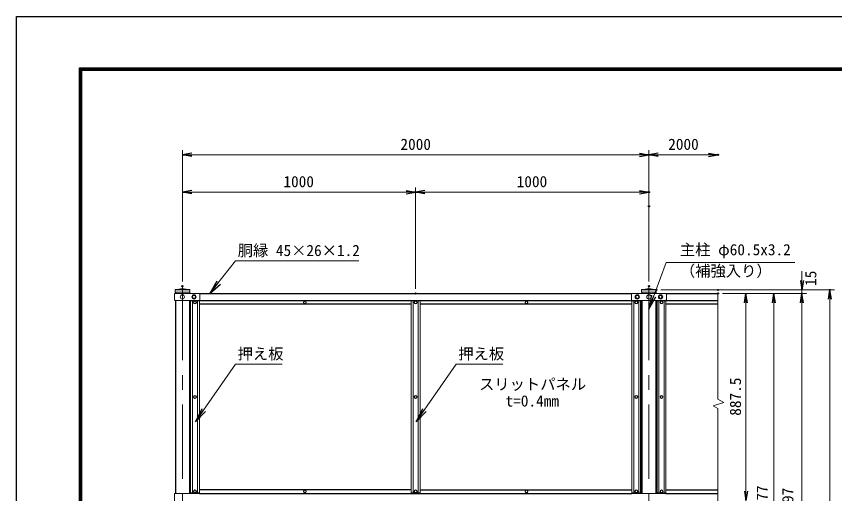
# Model space of a CAD drawing. Units: millimetres, scale not verified. Extents: x -4200 to 4200, y -2970 to 2970.
# Drawn here: x -4200 to -692, y 924 to 2970 of the extents above; entities that cross this region are included whole.
import ezdxf
from ezdxf.enums import TextEntityAlignment as Align

# ---------------------------------------------------------------- set-up
doc = ezdxf.new("R2010")
doc.units = ezdxf.units.MM
doc.header["$LTSCALE"] = 10
doc.header["$PDMODE"] = 32
doc.header["$PDSIZE"] = 5
doc.linetypes.add('USER1', pattern=[50.8, 31.75, -6.35, 6.35, -6.35])
for name, color, linetype, lineweight in [('0-2_D-STR1', 1, 'Continuous', 25), ('0-4_D-STR3', 3, 'Continuous', 13), ('0-5_D-BMK', 2, 'USER1', 13), ('0-7_D-STR-DIM', 7, 'Continuous', 13), ('0-8_0', 7, 'Continuous', 25), ('0-B_D-STR-TXT', 7, 'Continuous', 13), ('0-E_D-TTL', 2, 'Continuous', 25)]:
    doc.layers.add(name, color=color, linetype=linetype, lineweight=lineweight)
doc.layers.add('0-9_Defpoints', color=8, linetype='Continuous')
doc.styles.add('ＭＳ ゴシック', font='')
doc.styles.get('ＭＳ ゴシック').set_extended_font_data('MS Gothic')

# ---------------------------------------------------------------- blocks, each defined once
blk = doc.blocks.new('_Open')
at = {"layer": '0-8_0'}
blk.add_line((-10, 1.667), (0, 0), dxfattribs=at)
blk.add_lwpolyline([(-10, -1.667), (0, 0), (-10, 0)], dxfattribs=at)
blk = doc.blocks.new('DARROWS')
at = {"layer": '0-8_0'}
blk.add_line((0, 0), (-9.991, 0), dxfattribs=at)
blk.add_lwpolyline([(-10, -1.667), (0, 0), (-10, 1.667)], dxfattribs=at)

msp = doc.modelspace()

# ---------------------------------------------------------------- linework, layer by layer
at = {"layer": '0-2_D-STR1'}
for p, q in [((-3518.69, 1787.37), (-3518.69, 1782.17)), ((-3458.19, 1787.37), (-3458.19, 1782.17)), ((-3415.44, 1782.17), (-1561.44, 1782.17)), ((-1518.69, 1787.37), (-1518.69, 1782.17)), ((-1458.19, 1787.37), (-1458.19, 1782.17)), ((-1415.44, 1782.17), (-1192.62, 1782.17)), ((-3518.69, 1752.17), (-3518.69, 924.67)), ((-3458.19, 1752.17), (-3458.19, 924.67)), ((-3453.44, 924.67), (-3453.44, 1752.17)), ((-3415.44, 1752.17), (-1561.44, 1752.17)), ((-3415.44, 1737.17), (-2507.44, 1737.17)), ((-2469.44, 1737.17), (-1561.44, 1737.17)), ((-1523.44, 924.67), (-1523.44, 1752.17)), ((-1518.69, 1752.17), (-1518.69, 924.67)), ((-1458.19, 1752.17), (-1458.19, 924.67)), ((-1453.44, 924.67), (-1453.44, 1752.17)), ((-1415.44, 1752.17), (-1192.62, 1752.17)), ((-1415.44, 1737.17), (-1192.62, 1737.17)), ((-2507.44, 939.67), (-3415.44, 939.67)), ((-3415.44, 924.67), (-1561.44, 924.67)), ((-2469.44, 939.67), (-1561.44, 939.67)), ((-1415.44, 939.67), (-1192.62, 939.67)), ((-1415.44, 924.67), (-1192.62, 924.67))]:
    msp.add_line(p, q, dxfattribs=at)
at = {"layer": '0-4_D-STR3'}
for p, q in [((-3519.89, 1787.37), (-3519.89, 1798.25)), ((-3518.69, 1797.17), (-3458.19, 1797.17)), ((-3456.99, 1787.37), (-3456.99, 1798.25)), ((-1519.89, 1787.37), (-1519.89, 1798.25)), ((-1518.69, 1797.17), (-1458.19, 1797.17)), ((-1456.99, 1787.37), (-1456.99, 1798.25)), ((-3521.77, 1780.17), (-3521.77, 1754.17)), ((-3519.89, 1787.37), (-3456.99, 1787.37)), ((-3415.44, 1782.17), (-3519.77, 1782.17)), ((-3413.44, 1780.17), (-3413.44, 1754.17)), ((-1563.44, 1780.17), (-1563.44, 1754.17)), ((-1561.44, 1782.17), (-1415.44, 1782.17)), ((-1519.89, 1787.37), (-1456.99, 1787.37)), ((-1413.44, 1780.17), (-1413.44, 1754.17)), ((-3415.44, 1752.17), (-3519.77, 1752.17)), ((-3415.44, 1749.92), (-3453.44, 1749.92)), ((-3453.44, 1749.92), (-3453.44, 926.92)), ((-3445.44, 1749.92), (-3445.44, 926.92)), ((-3423.44, 1749.92), (-3423.44, 926.92)), ((-3415.44, 1749.92), (-3415.44, 926.92)), ((-2469.44, 1749.92), (-2507.44, 1749.92)), ((-2507.44, 1749.92), (-2507.44, 926.92)), ((-2499.44, 1749.92), (-2499.44, 926.92)), ((-2477.44, 1749.92), (-2477.44, 926.92)), ((-2469.44, 1749.92), (-2469.44, 926.92)), ((-1561.44, 1752.17), (-1415.44, 1752.17)), ((-1523.44, 1749.92), (-1561.44, 1749.92)), ((-1561.44, 1749.92), (-1561.44, 926.92)), ((-1553.44, 1749.92), (-1553.44, 926.92)), ((-1531.44, 1749.92), (-1531.44, 926.92)), ((-1523.44, 1749.92), (-1523.44, 926.92)), ((-1453.44, 1749.92), (-1415.44, 1749.92)), ((-1453.44, 1749.92), (-1453.44, 926.92)), ((-1445.44, 1749.92), (-1445.44, 926.92)), ((-1423.44, 1749.92), (-1423.44, 926.92)), ((-1415.44, 1749.92), (-1415.44, 926.92)), ((-3522.39, 924.67), (-3415.44, 924.67)), ((-3522.39, 862.67), (-3522.39, 924.67)), ((-3415.44, 926.92), (-3453.44, 926.92)), ((-2469.44, 926.92), (-2507.44, 926.92)), ((-1523.44, 926.92), (-1561.44, 926.92)), ((-1561.44, 924.67), (-1415.44, 924.67)), ((-1453.44, 926.92), (-1415.44, 926.92))]:
    msp.add_line(p, q, dxfattribs=at)
for points in [[(-3430.94, 1767.17), (-3434.68, 1773.67), (-3442.2, 1773.67), (-3445.94, 1767.17), (-3442.2, 1760.67), (-3434.68, 1760.67)], [(-1530.94, 1767.17), (-1534.68, 1773.67), (-1542.2, 1773.67), (-1545.94, 1767.17), (-1542.2, 1760.67), (-1534.68, 1760.67)], [(-1430.94, 1767.17), (-1434.68, 1773.67), (-1442.2, 1773.67), (-1445.94, 1767.17), (-1442.2, 1760.67), (-1434.68, 1760.67)], [(-3428.67, 1743.67), (-3431.55, 1748.67), (-3437.33, 1748.67), (-3440.22, 1743.67), (-3437.33, 1738.67), (-3431.55, 1738.67)], [(-2957.67, 1743.67), (-2960.55, 1748.67), (-2966.33, 1748.67), (-2969.22, 1743.67), (-2966.33, 1738.67), (-2960.55, 1738.67)], [(-2482.67, 1743.67), (-2485.55, 1748.67), (-2491.33, 1748.67), (-2494.22, 1743.67), (-2491.33, 1738.67), (-2485.55, 1738.67)], [(-2007.67, 1743.67), (-2010.55, 1748.67), (-2016.33, 1748.67), (-2019.22, 1743.67), (-2016.33, 1738.67), (-2010.55, 1738.67)], [(-1536.67, 1743.67), (-1539.55, 1748.67), (-1545.33, 1748.67), (-1548.22, 1743.67), (-1545.33, 1738.67), (-1539.55, 1738.67)], [(-1440.22, 1743.67), (-1437.33, 1748.67), (-1431.55, 1748.67), (-1428.67, 1743.67), (-1431.55, 1738.67), (-1437.33, 1738.67)], [(-3428.67, 1338.42), (-3431.55, 1343.42), (-3437.33, 1343.42), (-3440.22, 1338.42), (-3437.33, 1333.42), (-3431.55, 1333.42)], [(-2482.67, 1338.42), (-2485.55, 1343.42), (-2491.33, 1343.42), (-2494.22, 1338.42), (-2491.33, 1333.42), (-2485.55, 1333.42)], [(-1536.67, 1338.42), (-1539.55, 1343.42), (-1545.33, 1343.42), (-1548.22, 1338.42), (-1545.33, 1333.42), (-1539.55, 1333.42)], [(-1440.22, 1338.42), (-1437.33, 1343.42), (-1431.55, 1343.42), (-1428.67, 1338.42), (-1431.55, 1333.42), (-1437.33, 1333.42)], [(-3428.67, 933.17), (-3431.55, 938.17), (-3437.33, 938.17), (-3440.22, 933.17), (-3437.33, 928.17), (-3431.55, 928.17)], [(-2957.67, 933.17), (-2960.55, 938.17), (-2966.33, 938.17), (-2969.22, 933.17), (-2966.33, 928.17), (-2960.55, 928.17)], [(-2482.67, 933.17), (-2485.55, 938.17), (-2491.33, 938.17), (-2494.22, 933.17), (-2491.33, 928.17), (-2485.55, 928.17)], [(-2007.67, 933.17), (-2010.55, 938.17), (-2016.33, 938.17), (-2019.22, 933.17), (-2016.33, 928.17), (-2010.55, 928.17)], [(-1536.67, 933.17), (-1539.55, 938.17), (-1545.33, 938.17), (-1548.22, 933.17), (-1545.33, 928.17), (-1539.55, 928.17)], [(-1440.22, 933.17), (-1437.33, 938.17), (-1431.55, 938.17), (-1428.67, 933.17), (-1431.55, 928.17), (-1437.33, 928.17)]]:
    msp.add_lwpolyline(points, close=True, dxfattribs=at)
for centre, radius in [((-3488.44, 1767.17), 9), ((-3438.44, 1767.17), 9), ((-3438.44, 1767.17), 6.5), ((-1538.44, 1767.17), 9), ((-1538.44, 1767.17), 6.5), ((-1488.44, 1767.17), 9), ((-1438.44, 1767.17), 9), ((-1438.44, 1767.17), 6.5), ((-3434.44, 1743.67), 6.25), ((-3434.44, 1743.67), 5), ((-2963.44, 1743.67), 6.25), ((-2963.44, 1743.67), 5), ((-2488.44, 1743.67), 6.25), ((-2488.44, 1743.67), 5), ((-2013.44, 1743.67), 6.25), ((-2013.44, 1743.67), 5), ((-1542.44, 1743.67), 6.25), ((-1542.44, 1743.67), 5), ((-1434.44, 1743.67), 6.25), ((-1434.44, 1743.67), 5), ((-3434.44, 1338.42), 6.25), ((-3434.44, 1338.42), 5), ((-2488.44, 1338.42), 6.25), ((-2488.44, 1338.42), 5), ((-1542.44, 1338.42), 6.25), ((-1542.44, 1338.42), 5), ((-1434.44, 1338.42), 6.25), ((-1434.44, 1338.42), 5), ((-3434.44, 933.17), 6.25), ((-3434.44, 933.17), 5), ((-2963.44, 933.17), 6.25), ((-2963.44, 933.17), 5), ((-2488.44, 933.17), 6.25), ((-2488.44, 933.17), 5), ((-2013.44, 933.17), 6.25), ((-2013.44, 933.17), 5), ((-1542.44, 933.17), 6.25), ((-1542.44, 933.17), 5), ((-1434.44, 933.17), 6.25), ((-1434.44, 933.17), 5)]:
    msp.add_circle(centre, radius, dxfattribs=at)
for centre, radius, start, end in [((-3488.44, 1641.37), 160, 78.66399, 101.33601), ((-1488.44, 1641.37), 160, 78.66399, 101.33601), ((-3519.77, 1780.17), 2, 90, 180), ((-3519.77, 1754.17), 2, 180, 270), ((-3415.44, 1780.17), 2, 0, 90), ((-3415.44, 1754.17), 2, 270, 0), ((-1561.44, 1780.17), 2, 90, 180), ((-1561.44, 1754.17), 2, 180, 270), ((-1415.44, 1780.17), 2, 0, 90), ((-1415.44, 1754.17), 2, 270, 0), ((-3415.44, 922.67), 2, 0, 90), ((-1561.44, 922.67), 2, 90, 180), ((-1415.44, 922.67), 2, 0, 90)]:
    msp.add_arc(centre, radius, start, end, dxfattribs=at)
at = {"layer": '0-5_D-BMK'}
for p, q in [((-3488.44, 1813.29), (-3488.44, -393.01)), ((-1488.44, 1813.29), (-1488.44, -393.01))]:
    msp.add_line(p, q, dxfattribs=at)
at = {"layer": '0-7_D-STR-DIM'}
for p, q in [((-3488.44, 1833.29), (-3488.44, 2396.48)), ((-1488.44, 1833.29), (-1488.44, 2396.48)), ((-1488.44, 2175.69), (-1488.44, 2396.48)), ((-3448.44, 2376.48), (-1528.44, 2376.48)), ((-1448.44, 2376.48), (-1232.62, 2376.48)), ((-3488.44, 1833.29), (-3488.44, 2236.48)), ((-3448.44, 2216.48), (-2528.44, 2216.48)), ((-2488.44, 1801.67), (-2488.44, 2236.48)), ((-2488.44, 1802.17), (-2488.44, 2236.48)), ((-2448.44, 2216.48), (-1528.44, 2216.48)), ((-1488.44, 1833.29), (-1488.44, 2236.48)), ((-832.62, 1837.17), (-832.62, 1877.17)), ((-1436.99, 1797.17), (-692.62, 1797.17)), ((-1436.99, 1797.17), (-812.62, 1797.17)), ((-832.62, 1797.17), (-832.62, 1782.17)), ((-1192.62, 1782.17), (-1192.62, 1328.66)), ((-1172.62, 1782.17), (-1052.62, 1782.17)), ((-1172.62, 1782.17), (-812.62, 1782.17)), ((-1172.62, 1782.17), (-932.62, 1782.17)), ((-1172.62, 1782.17), (-812.62, 1782.17)), ((-712.62, -274.83), (-712.62, 1757.17)), ((-1072.62, 1742.17), (-1072.62, 934.67)), ((-952.62, 1742.17), (-952.62, 45.17)), ((-832.62, 1742.17), (-832.62, 25.17)), ((-832.62, 1742.17), (-832.62, 1702.17)), ((-1192.62, 1288.7), (-1192.62, 449.18)), ((-1072.62, 934.67), (-1072.62, 974.67))]:
    msp.add_line(p, q, dxfattribs=at)
msp.add_lwpolyline([(-1192.62, 1288.7), (-1212.66, 1300.29), (-1166.94, 1315.02), (-1192.62, 1328.66)], dxfattribs=at)
at = {"layer": '0-9_Defpoints'}
for p in [(-1488.44, 2376.48), (-1192.62, 2376.48), (-2488.44, 2216.48), (-1488.44, 2216.48), (-1488.44, 2155.69), (-3488.44, 1813.29), (-1488.44, 1813.29), (-1456.99, 1797.17), (-1456.99, 1797.17), (-1192.62, 1797.17), (-712.62, 1797.17), (-2488.44, 1782.17), (-2488.44, 1781.67), (-1192.62, 1782.17), (-1192.62, 1782.17), (-832.62, 1782.17)]:
    msp.add_point(p, dxfattribs=at)
at = {"layer": '0-B_D-STR-TXT'}
for points in [[(-2732.41, 1921.36), (-3260.85, 1921.36), (-3369.46, 1784.68)], [(-863.42, 1915.36), (-1415.11, 1915.36), (-1487.41, 1717.65)], [(-3060.5, 1478.15), (-3260.85, 1478.15), (-3430.62, 1234.5)], [(-2114.5, 1478.15), (-2314.85, 1478.15), (-2484.62, 1234.5)]]:
    msp.add_lwpolyline(points, dxfattribs=at)
at = {"layer": '0-E_D-TTL'}
for points in [[(-4200.19, 2970.1), (4199.81, 2970.1), (4199.81, -2969.9), (-4200.19, -2969.9)], [(-3930.19, 2750.1), (3929.81, 2750.1), (3929.81, -2749.9), (-3930.19, -2749.9)], [(-3927.69, 2747.6), (3927.31, 2747.6), (3927.31, -2747.4), (-3927.69, -2747.4)], [(-3925.19, 2745.1), (3924.81, 2745.1), (3924.81, -2744.9), (-3925.19, -2744.9)], [(-3922.69, 2742.6), (3922.31, 2742.6), (3922.31, -2742.4), (-3922.69, -2742.4)], [(-3920.19, 2740.1), (3919.81, 2740.1), (3919.81, -2739.9), (-3920.19, -2739.9)]]:
    msp.add_lwpolyline(points, close=True, dxfattribs=at)

# ---------------------------------------------------------------- block references
at = {"layer": '0-7_D-STR-DIM', "xscale": 4, "yscale": 4}
for p, rotation in [((-3488.44, 2376.48), 180), ((-1488.44, 2376.48), 180), ((-3488.44, 2216.48), 180), ((-2488.44, 2216.48), 180), ((-832.62, 1797.17), 270), ((-712.62, 1797.17), 90), ((-1072.62, 1782.17), 90), ((-952.62, 1782.17), 90), ((-832.62, 1782.17), 90), ((-832.62, 1782.17), 90), ((-1072.62, 894.67), 270), ((-1072.62, 894.67), 270)]:
    msp.add_blockref('_Open', p, dxfattribs=dict(at, rotation=rotation))
for p in [(-1488.44, 2376.48), (-1192.62, 2376.48), (-2488.44, 2216.48), (-1488.44, 2216.48)]:
    msp.add_blockref('_Open', p, dxfattribs=at)
at = {"layer": '0-B_D-STR-TXT', "xscale": 6, "yscale": 6}
for p, rotation in [((-3371.36, 1782.36), 230.76274), ((-1488.44, 1714.83), 249.91405), ((-3432.36, 1232.06), 234.65825), ((-2486.36, 1232.06), 234.65825)]:
    msp.add_blockref('DARROWS', p, dxfattribs=dict(at, rotation=rotation))

# ---------------------------------------------------------------- texts
at = {"layer": '0-7_D-STR-DIM', "style": 'ＭＳ ゴシック'}
for s, p in [('2000', (-2553.69, 2383.23)), ('2000', (-1405.78, 2383.23)), ('1000', (-3055.34, 2223.23)), ('1000', (-2055.34, 2223.23))]:
    msp.add_text(s, height=48.09, dxfattribs=at).set_placement(p, align=Align.BOTTOM_LEFT)
for s, p in [('15', (-756.38, 1814.24)), ('887.5', (-1079.37, 1257.69)), ('1777', (-964.4, 828.17)), ('1797', (-854.93, 818.17))]:
    msp.add_text(s, height=48.09, rotation=90, dxfattribs=at).set_placement(p, align=Align.BOTTOM_LEFT)
at = {"layer": '0-B_D-STR-TXT', "style": 'ＭＳ ゴシック'}
for s, p in [('主柱 φ60.5x3.2', (-1355.65, 1931.37)), ('胴縁 45×26×1.2', (-3251.4, 1927.96)), ('（補強入り）', (-1355.65, 1840.19)), ('押え板', (-3251.65, 1485)), ('押え板', (-2305.65, 1485)), ('スリットパネル', (-2216.79, 1354.39)), ('t=0.4mm', (-2103.08, 1282.74))]:
    msp.add_text(s, height=48.09, dxfattribs=at).set_placement(p, align=Align.BOTTOM_LEFT)

doc.saveas('drawing.dxf')
